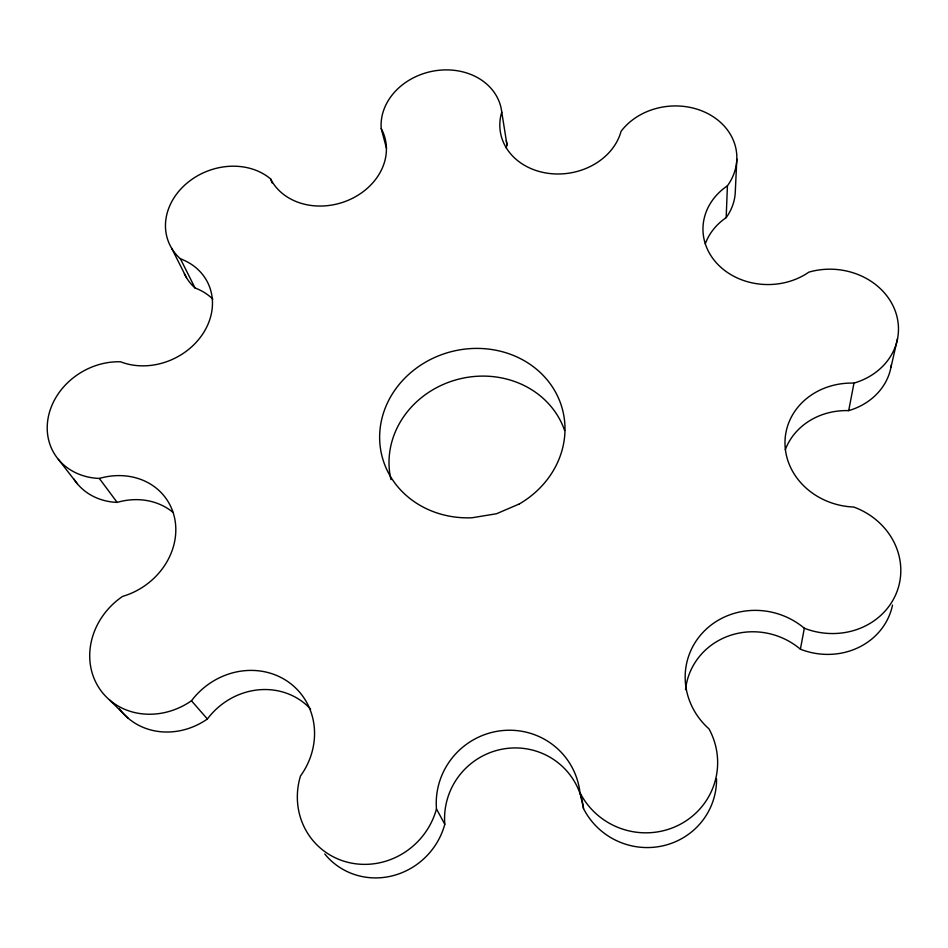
<?xml version="1.0" encoding="UTF-8"?>
<svg xmlns="http://www.w3.org/2000/svg" width="948" height="948" viewBox="0 0 948 948"><rect width="100%" height="100%" fill="white"/><g stroke="black" fill="none" stroke-linecap="round" stroke-linejoin="round"><path stroke-width="1.42" d="M705.3 243.79A62.935 54.143 0.6 0 1 726.168 217.649L727.424 185.808A62.971 53.005 -4.1 0 0 707.564 113.464A62.971 53.005 -4.1 0 0 621.07 131.322A61.62 51.405 -8.5 0 1 546.629 173.093A61.62 51.405 -8.5 0 1 501.765 112.101A60.945 50.635 -12.7 0 0 436.613 70.555A60.945 50.635 -12.7 0 0 381.226 128.608A60.992 50.706 -17 0 1 349.931 199.518A60.992 50.706 -17 0 1 270.595 178.899A61.786 51.642 -21.3 0 0 185.607 184.327A61.786 51.642 -21.3 0 0 180.428 258.816A63.232 53.384 -25.7 0 1 204.685 330.852A63.232 53.384 -25.7 0 1 120.526 361.781A65.211 55.885 -30 0 0 48.111 418.044A65.211 55.885 -30 0 0 99.327 478.444L117.161 502.393A65.388 57.567 -35 0 1 172.903 512.299M736.821 159.11L735.304 191.532A61.134 51.903 -3.9 0 1 726.168 217.649M685.523 689.67A70.188 66.514 17.9 0 1 729.083 635.8A70.188 66.514 17.9 0 1 800.396 649.202L804.331 628.24A71.384 65.329 13.2 0 0 896.37 593.152A71.384 65.329 13.2 0 0 853.816 507.038A69.441 61.81 9.1 0 1 784.98 442.763A69.441 61.81 9.1 0 1 853.982 383.099A67.142 58.385 4.7 0 0 894.568 309.238A67.142 58.385 4.7 0 0 808.857 272.147A64.891 55.375 0.3 0 1 717.328 263.864A64.891 55.375 0.3 0 1 727.424 185.808M785.3 449.696A67.237 60.21 9.8 0 1 848.697 410.626L853.982 383.099M890.954 367.35L897.543 338.661M109.494 699.908L127.98 718.051M99.327 478.444A67.486 59.001 -34.4 0 1 174.764 518.84A67.486 59.001 -34.4 0 1 122.588 596.399A69.737 62.473 -38.8 0 0 99.244 688.26A69.737 62.473 -38.8 0 0 191.46 700.785L207.387 718.999A69.24 64.132 -43.9 0 1 310.612 709.08M58.326 459.318L77.262 483.681M804.331 628.24A72.569 68.529 16.3 0 0 703.12 632.233A72.569 68.529 16.3 0 0 708.997 728.882A72.712 70.934 13.4 0 1 678.353 825.27A72.712 70.934 13.4 0 1 579.975 792.635A72.558 71.29 -36.8 0 0 501.35 730.695A72.558 71.29 -36.8 0 0 436.471 808.952L444.802 824.25A70.199 67.035 -47.2 0 1 392.235 875.869A70.199 67.035 -47.2 0 1 324.773 853.982M171.624 248.234L186.448 277.598M180.428 258.816L195.039 287.979A61.371 52.259 -25.9 0 1 212.85 299.177M270.595 178.899L272.135 182.952M381.226 128.608L386.476 148.255M579.975 792.635L583.518 808.549A70.318 68.766 17.1 0 0 662.711 845.865A70.318 68.766 17.1 0 0 716.546 778.912M501.765 112.101L506.99 144.973A59.843 50.386 -8.3 0 0 506.232 147.841M117.161 502.393A63.243 54.629 -30.4 0 1 73.873 479.036M195.039 287.979A60.008 50.6 -21.5 0 1 184.374 273.688M506.279 140.707A59.203 49.651 -12.7 0 1 506.99 144.973M891.404 364.672A65.068 56.987 5.2 0 1 848.697 410.626M892.53 605.085A69.062 63.516 14.2 0 1 800.396 649.202M444.802 824.25A70.152 69.121 -41.5 0 1 507.417 748.375A70.152 69.121 -41.5 0 1 583.518 808.549M207.387 718.999A67.509 60.838 -39.5 0 1 119.116 708.369M390.967 479.593A90.333 82.109 -14.3 0 1 456.083 379.84A90.333 82.109 -14.3 0 1 564.617 430.475M191.46 700.785A71.562 65.993 -42.8 0 1 287.896 681.636A71.562 65.993 -42.8 0 1 300.469 776.021A72.581 69.085 -45.3 0 0 348.343 862.431A72.581 69.085 -45.3 0 0 436.471 808.952M519.279 503.981L496.503 513.745L471.997 517.774A93.212 84.147 -14.3 0 1 385.208 408.126A93.212 84.147 -14.3 0 1 531.591 365.418A93.212 84.147 -14.3 0 1 519.279 503.981"/></g></svg>
